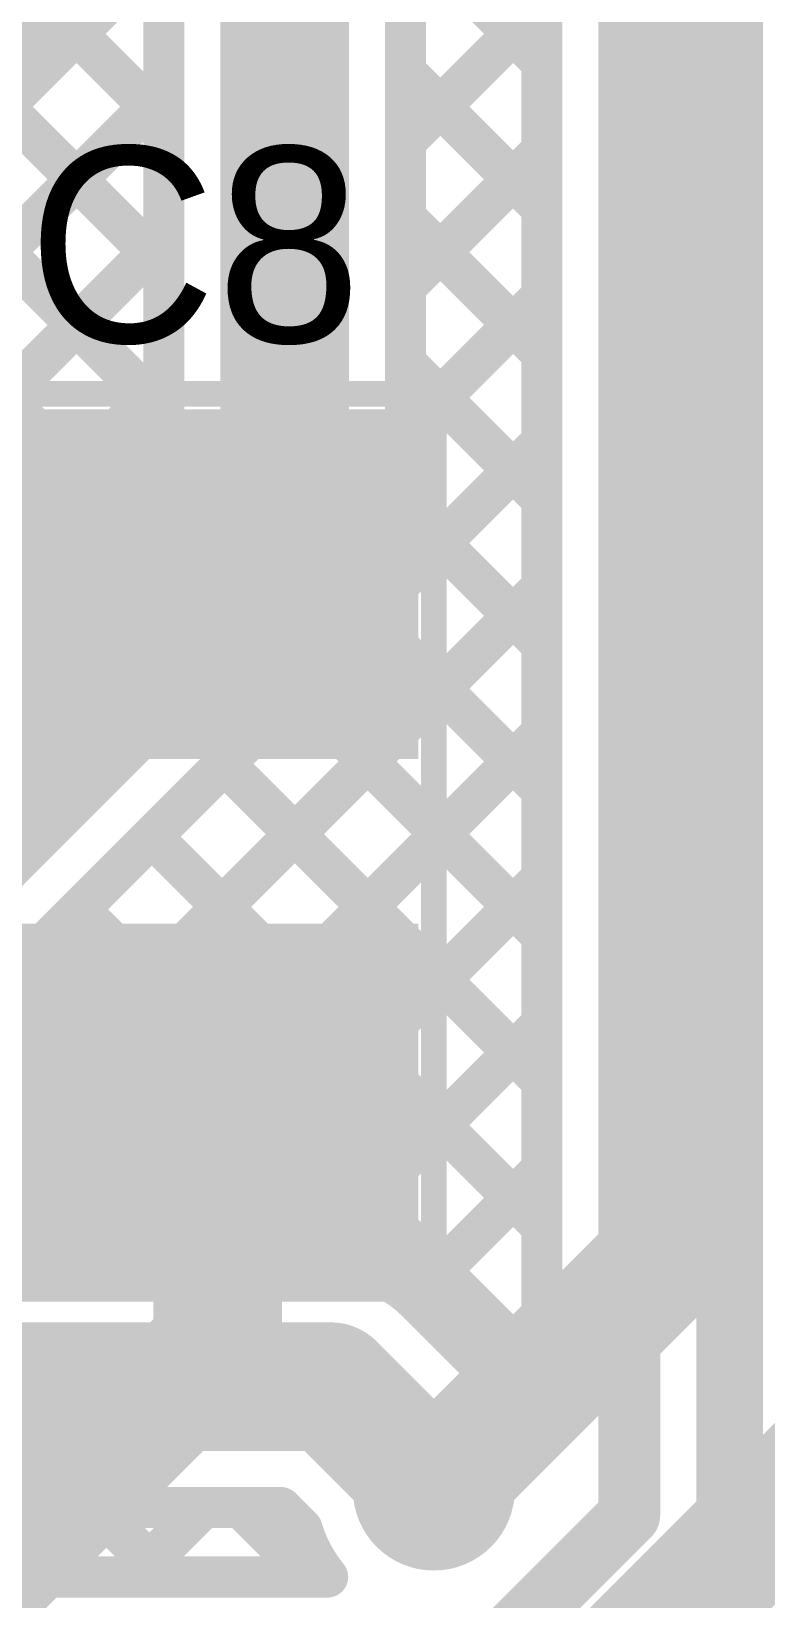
# Model space of a CAD drawing. Header units: millimetres. Extents: x 9.08 to 12.48, y 2.73 to 6.
# Drawn here: x 11.6868 to 11.8295, y 3.2738 to 3.5785 of the extents above; entities that cross this region are included whole.
import ezdxf

# ---------------------------------------------------------------- set-up
doc = ezdxf.new("R2010")
doc.units = ezdxf.units.MM
doc.header["$MEASUREMENT"] = 0
for name, color, linetype in [('BottomLayer', 5, 'Continuous'), ('MultiLayer', 9, 'Continuous'), ('TopLayer', 1, 'Continuous'), ('TopOverlay', 2, 'Continuous'), ('TopPaste', 8, 'Continuous'), ('TopSolder', 216, 'Continuous'), ('ViaHoleLayer', 16, 'Continuous')]:
    doc.layers.add(name, color=color, linetype=linetype)

# ---------------------------------------------------------------- blocks, each defined once
blk = doc.blocks.new('C__1206_62')
at = {"layer": 'TopLayer'}
for points in [[(-0.08, -0.035), (-0.02, -0.035), (-0.08, 0.035), (-0.02, 0.035)], [(0.02, -0.035), (0.08, -0.035), (0.02, 0.035), (0.08, 0.035)]]:
    blk.add_solid(points, dxfattribs=at)
at = {"layer": 'TopOverlay', "const_width": 0.005}
for points in [[(-0.087, 0.042), (0.087, 0.042)], [(-0.087, 0.042), (-0.087, -0.042)], [(0.087, 0.042), (0.087, -0.042)], [(-0.087, -0.042), (0.087, -0.042)]]:
    blk.add_lwpolyline(points, dxfattribs=at)
at = {"layer": 'TopOverlay', "const_width": 0.0025}
for points in [[(-0.08825, 0.042, 1), (-0.08575, 0.042, 1)], [(-0.08825, 0.042, 1), (-0.08575, 0.042, 1)], [(0.08575, 0.042, 1), (0.08825, 0.042, 1)], [(0.08575, 0.042, 1), (0.08825, 0.042, 1)], [(-0.08825, -0.042, 1), (-0.08575, -0.042, 1)], [(-0.08825, -0.042, 1), (-0.08575, -0.042, 1)], [(0.08575, -0.042, 1), (0.08825, -0.042, 1)], [(0.08575, -0.042, 1), (0.08825, -0.042, 1)]]:
    blk.add_lwpolyline(points, format="xyb", close=True, dxfattribs=at)
at = {"layer": 'TopPaste'}
for points in [[(-0.08, -0.035), (-0.02, -0.035), (-0.08, 0.035), (-0.02, 0.035)], [(0.02, -0.035), (0.08, -0.035), (0.02, 0.035), (0.08, 0.035)]]:
    blk.add_solid(points, dxfattribs=at)
at = {"layer": 'TopSolder'}
for points in [[(-0.084, -0.039), (-0.016, -0.039), (-0.084, 0.039), (-0.016, 0.039)], [(0.016, -0.039), (0.084, -0.039), (0.016, 0.039), (0.084, 0.039)]]:
    blk.add_solid(points, dxfattribs=at)

msp = doc.modelspace()

# ---------------------------------------------------------------- linework, layer by layer
at = {"layer": 'BottomLayer'}
for points, const_width in [([(11.736, 3.481), (11.736, 3.894)], 0.025), ([(11.803, 3.29), (11.803, 3.899)], 0.012), ([(11.7125, 3.49073), (11.7125, 3.88122)], 0.008), ([(11.7595, 3.481), (11.7595, 3.88122)], 0.008), ([(11.786, 3.31157), (11.786, 3.88278)], 0.008), ([(11.82, 3.29), (11.82, 3.88278)], 0.008), ([(11.825, 3.25804), (11.825, 3.88278)], 0.008), ([(11.5615, 3.65544), (11.7125, 3.50444)], 0.008), ([(11.5615, 3.62715), (11.70521, 3.48344)], 0.008), ([(11.5615, 3.59887), (11.69107, 3.4693)], 0.008), ([(11.7595, 3.59886), (11.786, 3.57236)], 0.008), ([(11.579, 3.46141), (11.7125, 3.59491)], 0.008), ([(11.69085, 3.58265), (11.7125, 3.56101)], 0.008), ([(11.7595, 3.55706), (11.786, 3.58356)], 0.008), ([(11.67468, 3.57055), (11.7125, 3.53272)], 0.008), ([(11.7595, 3.57058), (11.786, 3.54408)], 0.008), ([(11.56487, 3.419), (11.7125, 3.56663)], 0.008), ([(11.82, 3.56664), (11.825, 3.56164)], 0.008), ([(11.82, 3.56099), (11.825, 3.56599)], 0.008), ([(11.7595, 3.52878), (11.786, 3.55528)], 0.008), ([(11.7595, 3.54229), (11.786, 3.51579)], 0.008), ([(11.582, 3.40784), (11.7125, 3.53834)], 0.008), ([(11.82, 3.53836), (11.825, 3.53336)], 0.008), ([(11.82, 3.53271), (11.825, 3.53771)], 0.008), ([(11.7595, 3.50049), (11.786, 3.52699)], 0.008), ([(11.7595, 3.51401), (11.786, 3.48751)], 0.008), ([(11.582, 3.37956), (11.7125, 3.51006)], 0.008), ([(11.82, 3.51008), (11.825, 3.50508)], 0.008), ([(11.82, 3.50442), (11.825, 3.50942)], 0.008), ([(11.75607, 3.46878), (11.786, 3.49871)], 0.008), ([(11.582, 3.36023), (11.7125, 3.49073)], 0.008), ([(11.5146, 3.2596), (11.736, 3.481)], 0.025), ([(11.7595, 3.48572), (11.786, 3.45922)], 0.008), ([(11.82, 3.48179), (11.825, 3.47679)], 0.008), ([(11.82, 3.47614), (11.825, 3.48114)], 0.008), ([(11.65408, 3.3385), (11.786, 3.47042)], 0.008), ([(11.62991, 3.34168), (11.7526, 3.46437)], 0.008), ([(11.75259, 3.46435), (11.786, 3.43094)], 0.008), ([(11.82, 3.45351), (11.825, 3.44851)], 0.008), ([(11.82, 3.44785), (11.825, 3.45285)], 0.008), ([(11.73844, 3.45021), (11.786, 3.40265)], 0.008), ([(11.68236, 3.3385), (11.786, 3.44214)], 0.008), ([(11.7243, 3.43607), (11.786, 3.37437)], 0.008), ([(11.82, 3.42522), (11.825, 3.42022)], 0.008), ([(11.82, 3.41957), (11.825, 3.42457)], 0.008), ([(11.71016, 3.42193), (11.786, 3.34609)], 0.008), ([(11.71065, 3.3385), (11.786, 3.41385)], 0.008), ([(11.69602, 3.40778), (11.786, 3.3178)], 0.008), ([(11.82, 3.39694), (11.825, 3.39194)], 0.008), ([(11.82, 3.39128), (11.825, 3.39629)], 0.008), ([(11.68188, 3.39364), (11.73702, 3.3385)], 0.008), ([(11.73893, 3.3385), (11.786, 3.38557)], 0.008), ([(11.66773, 3.3795), (11.70874, 3.3385)], 0.008), ([(11.82, 3.36865), (11.825, 3.36365)], 0.008), ([(11.82, 3.363), (11.825, 3.368)], 0.008), ([(11.76096, 3.33225), (11.786, 3.35729)], 0.008), ([(11.64078, 3.3385), (11.745, 3.3385)], 0.008), ([(11.82, 3.34037), (11.825, 3.33537)], 0.008), ([(11.82, 3.33472), (11.825, 3.33972)], 0.008), ([(11.76163, 3.3316), (11.77258, 3.32065)], 0.008), ([(11.77626, 3.31926), (11.786, 3.329)], 0.008), ([(11.63, 3.315), (11.745, 3.315)], 0.025), ([(11.745, 3.315), (11.765, 3.295)], 0.025), ([(11.82, 3.31209), (11.825, 3.30709)], 0.008), ([(11.82, 3.30643), (11.825, 3.31143)], 0.008), ([(11.64078, 3.2915), (11.73527, 3.2915)], 0.008), ([(11.67088, 3.2915), (11.68438, 3.278)], 0.008), ([(11.67843, 3.278), (11.69193, 3.2915)], 0.008), ([(11.69917, 3.2915), (11.71267, 3.278)], 0.008), ([(11.70672, 3.278), (11.72021, 3.2915)], 0.008), ([(11.72745, 3.2915), (11.74095, 3.278)], 0.008), ([(11.73527, 3.2915), (11.73935, 3.28742)], 0.008), ([(11.774, 3.261), (11.803, 3.29)], 0.012), ([(11.735, 3.278), (11.74074, 3.28374)], 0.008), ([(11.81914, 3.28466), (11.825, 3.2788)], 0.008), ([(11.78595, 3.24409), (11.825, 3.28315)], 0.008), ([(11.595, 3.278), (11.74435, 3.278)], 0.008), ([(11.78604, 3.249), (11.815, 3.27796)], 0.008)]:
    msp.add_lwpolyline(points, dxfattribs=dict(at, const_width=const_width))
for points, const_width in [([(11.69575, 3.599, 1), (11.63625, 3.599, 1)], 0.008), ([(11.7575, 3.57058, 1), (11.7615, 3.57058, 1)], 0.004), ([(11.784, 3.57236, 1), (11.788, 3.57236, 1)], 0.004), ([(11.7105, 3.56663, 1), (11.7145, 3.56663, 1)], 0.004), ([(11.818, 3.56664, 1), (11.822, 3.56664, 1)], 0.004), ([(11.823, 3.56599, 1), (11.827, 3.56599, 1)], 0.004), ([(11.7105, 3.56101, 1), (11.7145, 3.56101, 1)], 0.004), ([(11.818, 3.56099, 1), (11.822, 3.56099, 1)], 0.004), ([(11.823, 3.56164, 1), (11.827, 3.56164, 1)], 0.004), ([(11.7575, 3.55706, 1), (11.7615, 3.55706, 1)], 0.004), ([(11.784, 3.55528, 1), (11.788, 3.55528, 1)], 0.004), ([(11.7575, 3.54229, 1), (11.7615, 3.54229, 1)], 0.004), ([(11.784, 3.54408, 1), (11.788, 3.54408, 1)], 0.004), ([(11.7105, 3.53834, 1), (11.7145, 3.53834, 1)], 0.004), ([(11.818, 3.53836, 1), (11.822, 3.53836, 1)], 0.004), ([(11.823, 3.53771, 1), (11.827, 3.53771, 1)], 0.004), ([(11.823, 3.53336, 1), (11.827, 3.53336, 1)], 0.004), ([(11.7105, 3.53272, 1), (11.7145, 3.53272, 1)], 0.004), ([(11.818, 3.53271, 1), (11.822, 3.53271, 1)], 0.004), ([(11.7575, 3.52878, 1), (11.7615, 3.52878, 1)], 0.004), ([(11.784, 3.52699, 1), (11.788, 3.52699, 1)], 0.004), ([(11.784, 3.51579, 1), (11.788, 3.51579, 1)], 0.004), ([(11.7575, 3.51401, 1), (11.7615, 3.51401, 1)], 0.004), ([(11.7105, 3.51006, 1), (11.7145, 3.51006, 1)], 0.004), ([(11.818, 3.51008, 1), (11.822, 3.51008, 1)], 0.004), ([(11.823, 3.50942, 1), (11.827, 3.50942, 1)], 0.004), ([(11.7105, 3.50444, 1), (11.7145, 3.50444, 1)], 0.004), ([(11.818, 3.50442, 1), (11.822, 3.50442, 1)], 0.004), ([(11.823, 3.50508, 1), (11.827, 3.50508, 1)], 0.004), ([(11.7575, 3.50049, 1), (11.7615, 3.50049, 1)], 0.004), ([(11.784, 3.49871, 1), (11.788, 3.49871, 1)], 0.004), ([(11.7105, 3.49073, 1), (11.7145, 3.49073, 1)], 0.004), ([(11.7105, 3.49073, 1), (11.7145, 3.49073, 1)], 0.004), ([(11.72975, 3.481, 1), (11.74225, 3.481, 1)], 0.0125), ([(11.72975, 3.481, 1), (11.74225, 3.481, 1)], 0.0125), ([(11.784, 3.48751, 1), (11.788, 3.48751, 1)], 0.004), ([(11.7575, 3.48572, 1), (11.7615, 3.48572, 1)], 0.004), ([(11.70321, 3.48344, 1), (11.70721, 3.48344, 1)], 0.004), ([(11.818, 3.48179, 1), (11.822, 3.48179, 1)], 0.004), ([(11.7575, 3.481, 1), (11.7615, 3.481, 1)], 0.004), ([(11.7575, 3.481, 1), (11.7615, 3.481, 1)], 0.004), ([(11.7575, 3.481, 1), (11.7615, 3.481, 1)], 0.004), ([(11.823, 3.48114, 1), (11.827, 3.48114, 1)], 0.004), ([(11.818, 3.47614, 1), (11.822, 3.47614, 1)], 0.004), ([(11.823, 3.47679, 1), (11.827, 3.47679, 1)], 0.004), ([(11.68907, 3.4693, 1), (11.69307, 3.4693, 1)], 0.004), ([(11.784, 3.47042, 1), (11.788, 3.47042, 1)], 0.004), ([(11.75407, 3.46878, 1), (11.75807, 3.46878, 1)], 0.004), ([(11.75059, 3.46435, 1), (11.75459, 3.46435, 1)], 0.004), ([(11.7506, 3.46437, 1), (11.7546, 3.46437, 1)], 0.004), ([(11.7506, 3.46437, 1), (11.7546, 3.46437, 1)], 0.004), ([(11.75062, 3.46438, 1), (11.75462, 3.46438, 1)], 0.004), ([(11.784, 3.45922, 1), (11.788, 3.45922, 1)], 0.004), ([(11.818, 3.45351, 1), (11.822, 3.45351, 1)], 0.004), ([(11.823, 3.45285, 1), (11.827, 3.45285, 1)], 0.004), ([(11.73644, 3.45021, 1), (11.74044, 3.45021, 1)], 0.004), ([(11.818, 3.44785, 1), (11.822, 3.44785, 1)], 0.004), ([(11.823, 3.44851, 1), (11.827, 3.44851, 1)], 0.004), ([(11.784, 3.44214, 1), (11.788, 3.44214, 1)], 0.004), ([(11.7223, 3.43607, 1), (11.7263, 3.43607, 1)], 0.004), ([(11.784, 3.43094, 1), (11.788, 3.43094, 1)], 0.004), ([(11.818, 3.42522, 1), (11.822, 3.42522, 1)], 0.004), ([(11.823, 3.42457, 1), (11.827, 3.42457, 1)], 0.004), ([(11.70816, 3.42193, 1), (11.71216, 3.42193, 1)], 0.004), ([(11.818, 3.41957, 1), (11.822, 3.41957, 1)], 0.004), ([(11.823, 3.42022, 1), (11.827, 3.42022, 1)], 0.004), ([(11.784, 3.41385, 1), (11.788, 3.41385, 1)], 0.004), ([(11.69402, 3.40778, 1), (11.69802, 3.40778, 1)], 0.004), ([(11.784, 3.40265, 1), (11.788, 3.40265, 1)], 0.004), ([(11.818, 3.39694, 1), (11.822, 3.39694, 1)], 0.004), ([(11.823, 3.39629, 1), (11.827, 3.39629, 1)], 0.004), ([(11.818, 3.39128, 1), (11.822, 3.39128, 1)], 0.004), ([(11.823, 3.39194, 1), (11.827, 3.39194, 1)], 0.004), ([(11.784, 3.38557, 1), (11.788, 3.38557, 1)], 0.004), ([(11.784, 3.37437, 1), (11.788, 3.37437, 1)], 0.004), ([(11.818, 3.36865, 1), (11.822, 3.36865, 1)], 0.004), ([(11.823, 3.368, 1), (11.827, 3.368, 1)], 0.004), ([(11.818, 3.363, 1), (11.822, 3.363, 1)], 0.004), ([(11.823, 3.36365, 1), (11.827, 3.36365, 1)], 0.004), ([(11.784, 3.35729, 1), (11.788, 3.35729, 1)], 0.004), ([(11.784, 3.34609, 1), (11.788, 3.34609, 1)], 0.004), ([(11.70674, 3.3385, 1), (11.71073, 3.3385, 1)], 0.004), ([(11.70865, 3.3385, 1), (11.71265, 3.3385, 1)], 0.004), ([(11.73502, 3.3385, 1), (11.73902, 3.3385, 1)], 0.004), ([(11.73693, 3.3385, 1), (11.74093, 3.3385, 1)], 0.004), ([(11.743, 3.3385, 1), (11.747, 3.3385, 1)], 0.004), ([(11.743, 3.3385, 1), (11.747, 3.3385, 1)], 0.004), ([(11.743, 3.3385, 1), (11.747, 3.3385, 1)], 0.004), ([(11.818, 3.34037, 1), (11.822, 3.34037, 1)], 0.004), ([(11.823, 3.33972, 1), (11.827, 3.33972, 1)], 0.004), ([(11.823, 3.33537, 1), (11.827, 3.33537, 1)], 0.004), ([(11.75896, 3.33225, 1), (11.76296, 3.33225, 1)], 0.004), ([(11.818, 3.33472, 1), (11.822, 3.33472, 1)], 0.004), ([(11.75962, 3.33162, 1), (11.76362, 3.33162, 1)], 0.004), ([(11.75963, 3.3316, 1), (11.76363, 3.3316, 1)], 0.004), ([(11.75963, 3.3316, 1), (11.76363, 3.3316, 1)], 0.004), ([(11.784, 3.329, 1), (11.788, 3.329, 1)], 0.004), ([(11.73875, 3.315, 1), (11.75125, 3.315, 1)], 0.0125), ([(11.73875, 3.315, 1), (11.75125, 3.315, 1)], 0.0125), ([(11.77058, 3.32065, 1), (11.77458, 3.32065, 1)], 0.004), ([(11.77058, 3.32065, 1), (11.77458, 3.32065, 1)], 0.004), ([(11.77426, 3.31926, 1), (11.77826, 3.31926, 1)], 0.004), ([(11.784, 3.3178, 1), (11.788, 3.3178, 1)], 0.004), ([(11.784, 3.31157, 1), (11.788, 3.31157, 1)], 0.004), ([(11.784, 3.31157, 1), (11.788, 3.31157, 1)], 0.004), ([(11.818, 3.31209, 1), (11.822, 3.31209, 1)], 0.004), ([(11.823, 3.31143, 1), (11.827, 3.31143, 1)], 0.004), ([(11.75713, 3.295, 1), (11.77287, 3.295, 1)], 0.01575), ([(11.818, 3.30643, 1), (11.822, 3.30643, 1)], 0.004), ([(11.823, 3.30709, 1), (11.827, 3.30709, 1)], 0.004), ([(11.75875, 3.295, 1), (11.77125, 3.295, 1)], 0.0125), ([(11.68993, 3.2915, 1), (11.69393, 3.2915, 1)], 0.004), ([(11.69717, 3.2915, 1), (11.70117, 3.2915, 1)], 0.004), ([(11.71822, 3.2915, 1), (11.72222, 3.2915, 1)], 0.004), ([(11.72545, 3.2915, 1), (11.72945, 3.2915, 1)], 0.004), ([(11.73327, 3.2915, 1), (11.73727, 3.2915, 1)], 0.004), ([(11.73327, 3.2915, 1), (11.73727, 3.2915, 1)], 0.004), ([(11.8, 3.29, 1), (11.806, 3.29, 1)], 0.006), ([(11.8, 3.29, 1), (11.806, 3.29, 1)], 0.006), ([(11.818, 3.29, 1), (11.822, 3.29, 1)], 0.004), ([(11.818, 3.29, 1), (11.822, 3.29, 1)], 0.004), ([(11.818, 3.29, 1), (11.822, 3.29, 1)], 0.004), ([(11.73735, 3.28742, 1), (11.74135, 3.28742, 1)], 0.004), ([(11.73735, 3.28742, 1), (11.74135, 3.28742, 1)], 0.004), ([(11.73874, 3.28374, 1), (11.74274, 3.28374, 1)], 0.004), ([(11.81714, 3.28466, 1), (11.82114, 3.28466, 1)], 0.004), ([(11.823, 3.28315, 1), (11.827, 3.28315, 1)], 0.004), ([(11.68238, 3.278, 1), (11.68638, 3.278, 1)], 0.004), ([(11.70472, 3.278, 1), (11.70871, 3.278, 1)], 0.004), ([(11.71067, 3.278, 1), (11.71467, 3.278, 1)], 0.004), ([(11.733, 3.278, 1), (11.737, 3.278, 1)], 0.004), ([(11.73895, 3.278, 1), (11.74295, 3.278, 1)], 0.004), ([(11.74235, 3.278, 1), (11.74635, 3.278, 1)], 0.004), ([(11.74235, 3.278, 1), (11.74635, 3.278, 1)], 0.004), ([(11.813, 3.27796, 1), (11.817, 3.27796, 1)], 0.004), ([(11.813, 3.27796, 1), (11.817, 3.27796, 1)], 0.004), ([(11.81302, 3.27798, 1), (11.81702, 3.27798, 1)], 0.004), ([(11.823, 3.2788, 1), (11.827, 3.2788, 1)], 0.004)]:
    msp.add_lwpolyline(points, format="xyb", close=True, dxfattribs=dict(at, const_width=const_width))
at = {"layer": 'BottomLayer', "const_width": 0.008}
for points in [[(11.7595, 3.481, -0.199188), (11.7526, 3.46437)], [(11.7595, 3.481, -0.198912), (11.75262, 3.46438)], [(11.745, 3.3385, -0.199188), (11.76163, 3.3316)], [(11.745, 3.3385, -0.198912), (11.76162, 3.33162)], [(11.77258, 3.32065, -0.155077), (11.786, 3.31157)], [(11.82, 3.29, -0.199327), (11.815, 3.27796)], [(11.82, 3.29, -0.198912), (11.81502, 3.27798)], [(11.74435, 3.278, -0.100657), (11.73935, 3.28742)]]:
    msp.add_lwpolyline(points, format="xyb", dxfattribs=at)
at = {"layer": 'MultiLayer', "const_width": 0.01575}
msp.add_lwpolyline([(11.75713, 3.295, 1), (11.77287, 3.295, 1)], format="xyb", close=True, dxfattribs=at)
at = {"layer": 'TopLayer', "const_width": 0.025}
for points in [[(11.81463, 3.34463), (11.81463, 3.74137)], [(11.723, 3.323), (11.723, 3.371)], [(11.765, 3.295), (11.81463, 3.34463)], [(11.67416, 3.27416), (11.723, 3.323)], [(11.733, 3.192), (11.852, 3.311)]]:
    msp.add_lwpolyline(points, dxfattribs=at)
at = {"layer": 'TopLayer'}
for points, const_width in [([(11.71675, 3.371, 1), (11.72925, 3.371, 1)], 0.0125), ([(11.80838, 3.34463, 1), (11.82088, 3.34463, 1)], 0.0125), ([(11.80838, 3.34463, 1), (11.82088, 3.34463, 1)], 0.0125), ([(11.71675, 3.323, 1), (11.72925, 3.323, 1)], 0.0125), ([(11.71675, 3.323, 1), (11.72925, 3.323, 1)], 0.0125), ([(11.75713, 3.295, 1), (11.77287, 3.295, 1)], 0.01575), ([(11.75875, 3.295, 1), (11.77125, 3.295, 1)], 0.0125)]:
    msp.add_lwpolyline(points, format="xyb", close=True, dxfattribs=dict(at, const_width=const_width))
msp.add_solid([(11.601, 3.441), (11.76, 3.441), (11.601, 3.504), (11.76, 3.504)], dxfattribs=at)
at = {"layer": 'ViaHoleLayer', "const_width": 0.00787}
msp.add_lwpolyline([(11.76106, 3.295, 1), (11.76894, 3.295, 1)], format="xyb", close=True, dxfattribs=at)

# ---------------------------------------------------------------- block references
at = {"rotation": 90}
msp.add_blockref('C__1206_62', (11.723, 3.421), dxfattribs=at)

# ---------------------------------------------------------------- texts
at = {"layer": 'TopOverlay'}
msp.add_text('C8', height=0.038, dxfattribs=at).set_placement((11.686, 3.518))

doc.saveas('drawing.dxf')
